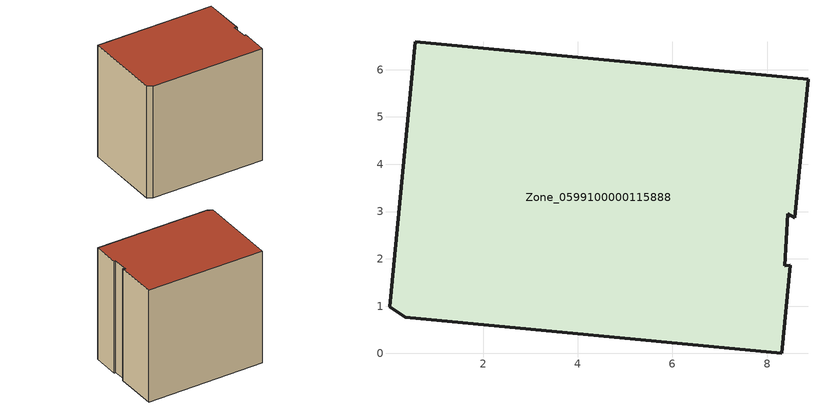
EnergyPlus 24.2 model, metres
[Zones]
Zone_0599100000115888
 floor ground (C_G): 8.43,2.96 8.37,1.85 8.49,1.86 8.31,0 0.35,0.76 0.02,0.99 0.56,6.59 8.87,5.8 8.59,2.87 z0
 wall outside (C_F): 0.02,0.99 0.35,0.76 8.31,0 8.49,1.86 8.37,1.85 8.43,2.96 8.59,2.87 8.87,5.8 0.56,6.59 0.02,0.99 z0:8.16
 roof outside (C_R): 8.43,2.96 8.59,2.87 8.87,5.8 0.56,6.59 0.02,0.99 0.35,0.76 8.31,0 8.49,1.86 8.37,1.85 z8.16
[BUILDING]
Pand.0599100000115888: North Axis=0; Terrain=City; Loads Convergence Tolerance Value=0.04; Temperature Convergence Tolerance Value=0.4; Solar Distribution=FullExterior; Maximum Number of Warmup Days=25; Minimum Number of Warmup Days=1
[Site:Location]
Rotterdam.The.Hague.AP_ZH_NLD Design_Conditions: Latitude=51.96; Longitude=4.45; Time Zone=1; Elevation=-4.5
[SITE:GROUNDTEMPERATURE:BUILDINGSURFACE]
18, 18, 18, 18, 18, 18, 18, 18, 18, 18, 18, 18
[MATERIAL] Thermal Absorptance=0.9; Solar Absorptance=0.7; Visible Absorptance=0.7
Name | Roughness | Thickness | Conductivity | Density | Specific Heat
G.TI.1946-1964 | MediumSmooth | 0.15 | 1 | 540 | 1210
F.TI.1946-1964 | Rough | 0.3 | 0.857143 | 1920 | 840
R.TI.1946-1964 | MediumRough | 0.2 | 0.277778 | 1500 | 1000
[CONSTRUCTION]
C_G: G.TI.1946-1964
C_F: F.TI.1946-1964
C_R: R.TI.1946-1964
[ZONE]
Zone_0599100000115888: Type=1; Multiplier=1; Ceiling Height=Autocalculate; Volume=Autocalculate; Floor Area=autocalculate; Part of Total Floor Area=Yes
[ZONEINFILTRATION:DESIGNFLOWRATE]
Infil_Zone_0599100000115888: Zone or ZoneList or Space or SpaceList=Zone_0599100000115888; Schedule=AlwaysOn; Design Flow Rate Calculation Method=Flow/Area; Flow Rate per Floor Area=0.003; Constant Term Coefficient=1; Temperature Term Coefficient=0; Velocity Term Coefficient=0; Velocity Squared Term Coefficient=0
[HVACTEMPLATE:ZONE:IDEALLOADSAIRSYSTEM]
Zone_0599100000115888: Maximum Heating Supply Air Temperature=50; Minimum Cooling Supply Air Temperature=13; Maximum Heating Supply Air Humidity Ratio=0.0156; Minimum Cooling Supply Air Humidity Ratio=0.0077; Heating Limit=NoLimit; Cooling Limit=NoLimit; Dehumidification Control Type=ConstantSensibleHeatRatio; Cooling Sensible Heat Ratio=0.7; Dehumidification Setpoint=60; Humidification Control Type=None; Humidification Setpoint=30; Outdoor Air Method=None; Outdoor Air Flow Rate per Person=0.00944; Outdoor Air Flow Rate per Zone Floor Area=0; Outdoor Air Flow Rate per Zone=0; Demand Controlled Ventilation Type=None; Outdoor Air Economizer Type=NoEconomizer; Heat Recovery Type=None; Sensible Heat Recovery Effectiveness=0.7; Latent Heat Recovery Effectiveness=0.65
[ZONECONTROL:THERMOSTAT]
ThermostatControl_Zone_0599100000115888: Zone or ZoneList=Zone_0599100000115888; Control Type Schedule=DualSetpointControlType; Control 1=Thermostat_Zone_0599100000115888; Temperature Difference Between Cutout And Setpoint=0
[THERMOSTATSETPOINT:DUALSETPOINT]
Thermostat_Zone_0599100000115888: Heating Setpoint Temperature Schedule=HeatingSetpoint_Zone_0599100000115888; Cooling Setpoint Temperature Schedule=CoolingSetpoint_Zone_0599100000115888
[SCHEDULE:COMPACT]
HeatingSetpoint_Zone_0599100000115888: Through: 12/31, For: AllDays, Until: 24:00, 21
CoolingSetpoint_Zone_0599100000115888: Through: 12/31, For: AllDays, Until: 24:00, 24
DualSetpointControlType: Through: 12/31, For: AllDays, Until: 24:00, 4
AlwaysOn: Through: 12/31, For: AllDays, Until: 24:00, 1
